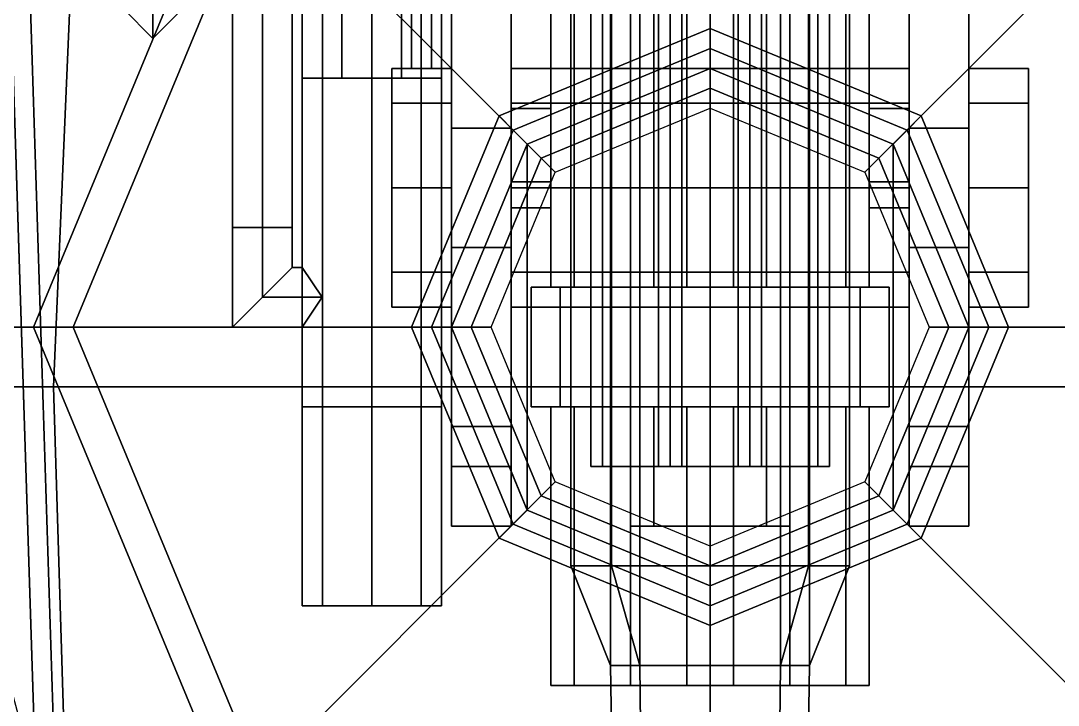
# Model space of a CAD drawing. Header units: millimetres. Extents: x -2.4 to 2.4, y -20 to 53.1.
# Drawn here: x -0.346 to 0.175, y -8.94 to -8.596 of the extents above; entities that cross this region are included whole.
import ezdxf

# ---------------------------------------------------------------- set-up
doc = ezdxf.new("R2010")
doc.units = ezdxf.units.MM
for name, color, linetype in [('gun', 1, 'Continuous'), ('sleeve', 5, 'Continuous'), ('superstructure', 3, 'Continuous'), ('turret', 2, 'Continuous')]:
    doc.layers.add(name, color=color, linetype=linetype)

msp = doc.modelspace()

# ---------------------------------------------------------------- linework, layer by layer
for points in [[(-1.04, -5.51, -0.9), (-0.19, -5.51, -0.99), (-0.33, -8.78, -0.99), (-0.77, -8.78, -0.9)], [(-0.19, -5.51, -0.99), (0, -5.51, -0.99), (0, -8.78, -0.99), (-0.33, -8.78, -0.99)], [(0.33, -8.78, -0.99), (0, -8.78, -0.99), (0, -5.51, -0.99), (0.19, -5.51, -0.99)], [(-0.77, -8.78, -0.9), (-0.33, -8.78, -0.99), (-0.23, -12.06, -0.99), (-0.57, -12.06, -0.9)], [(-0.33, -8.78, -0.99), (0, -8.78, -0.99), (0, -12.06, -0.99), (-0.23, -12.06, -0.99)], [(0.23, -12.06, -0.99), (0, -12.06, -0.99), (0, -8.78, -0.99), (0.33, -8.78, -0.99)]]:
    msp.add_3dface(points)
at = {"layer": 'gun'}
for points in [[(-0.06, -8.82, 4.29), (-0.05414, -8.82, 4.30414), (-0.05414, -8.28, 4.30414), (-0.06, -8.28, 4.29)], [(-0.05414, -8.82, 4.27586), (-0.06, -8.82, 4.29), (-0.06, -8.28, 4.29), (-0.05414, -8.28, 4.27586)], [(-0.05414, -8.82, 4.30414), (-0.04, -8.82, 4.31), (-0.04, -8.28, 4.31), (-0.05414, -8.28, 4.30414)], [(-0.04, -8.82, 4.27), (-0.05414, -8.82, 4.27586), (-0.05414, -8.28, 4.27586), (-0.04, -8.28, 4.27)], [(-0.05, -8.92, 4.39), (-0.03536, -8.92, 4.42536), (-0.03536, -8.28, 4.42536), (-0.05, -8.28, 4.39)], [(-0.03536, -8.92, 4.35464), (-0.05, -8.92, 4.39), (-0.05, -8.28, 4.39), (-0.03536, -8.28, 4.35464)], [(-0.04, -8.82, 4.31), (-0.02586, -8.82, 4.30414), (-0.02586, -8.28, 4.30414), (-0.04, -8.28, 4.31)], [(-0.02586, -8.82, 4.27586), (-0.04, -8.82, 4.27), (-0.04, -8.28, 4.27), (-0.02586, -8.28, 4.27586)], [(-0.03536, -8.92, 4.42536), (0, -8.92, 4.44), (0, -8.28, 4.44), (-0.03536, -8.28, 4.42536)], [(0, -8.92, 4.34), (-0.03536, -8.92, 4.35464), (-0.03536, -8.28, 4.35464), (0, -8.28, 4.34)], [(-0.02586, -8.82, 4.30414), (-0.02, -8.82, 4.29), (-0.02, -8.28, 4.29), (-0.02586, -8.28, 4.30414)], [(-0.02, -8.82, 4.29), (-0.02586, -8.82, 4.27586), (-0.02586, -8.28, 4.27586), (-0.02, -8.28, 4.29)], [(-0.02, -8.82, 4.5), (-0.01414, -8.82, 4.51414), (-0.01414, -8.28, 4.51414), (-0.02, -8.28, 4.5)], [(-0.01414, -8.82, 4.48586), (-0.02, -8.82, 4.5), (-0.02, -8.28, 4.5), (-0.01414, -8.28, 4.48586)], [(-0.01414, -8.82, 4.51414), (0, -8.82, 4.52), (0, -8.28, 4.52), (-0.01414, -8.28, 4.51414)], [(0, -8.82, 4.48), (-0.01414, -8.82, 4.48586), (-0.01414, -8.28, 4.48586), (0, -8.28, 4.48)], [(0, -8.82, 4.52), (0.01414, -8.82, 4.51414), (0.01414, -8.28, 4.51414), (0, -8.28, 4.52)], [(0.01414, -8.82, 4.48586), (0, -8.82, 4.48), (0, -8.28, 4.48), (0.01414, -8.28, 4.48586)], [(0, -8.92, 4.44), (0.03536, -8.92, 4.42536), (0.03536, -8.28, 4.42536), (0, -8.28, 4.44)], [(0.03536, -8.92, 4.35464), (0, -8.92, 4.34), (0, -8.28, 4.34), (0.03536, -8.28, 4.35464)], [(0.01414, -8.82, 4.51414), (0.02, -8.82, 4.5), (0.02, -8.28, 4.5), (0.01414, -8.28, 4.51414)], [(0.02, -8.82, 4.5), (0.01414, -8.82, 4.48586), (0.01414, -8.28, 4.48586), (0.02, -8.28, 4.5)], [(0.02, -8.82, 4.29), (0.02586, -8.82, 4.30414), (0.02586, -8.28, 4.30414), (0.02, -8.28, 4.29)], [(0.02586, -8.82, 4.27586), (0.02, -8.82, 4.29), (0.02, -8.28, 4.29), (0.02586, -8.28, 4.27586)], [(0.02586, -8.82, 4.30414), (0.04, -8.82, 4.31), (0.04, -8.28, 4.31), (0.02586, -8.28, 4.30414)], [(0.04, -8.82, 4.27), (0.02586, -8.82, 4.27586), (0.02586, -8.28, 4.27586), (0.04, -8.28, 4.27)], [(0.03536, -8.92, 4.42536), (0.05, -8.92, 4.39), (0.05, -8.28, 4.39), (0.03536, -8.28, 4.42536)], [(0.05, -8.92, 4.39), (0.03536, -8.92, 4.35464), (0.03536, -8.28, 4.35464), (0.05, -8.28, 4.39)], [(0.04, -8.82, 4.31), (0.05414, -8.82, 4.30414), (0.05414, -8.28, 4.30414), (0.04, -8.28, 4.31)], [(0.05414, -8.82, 4.27586), (0.04, -8.82, 4.27), (0.04, -8.28, 4.27), (0.05414, -8.28, 4.27586)], [(0.05414, -8.82, 4.30414), (0.06, -8.82, 4.29), (0.06, -8.28, 4.29), (0.05414, -8.28, 4.30414)], [(0.06, -8.82, 4.29), (0.05414, -8.82, 4.27586), (0.05414, -8.28, 4.27586), (0.06, -8.28, 4.29)], [(-0.05, -8.92, 4.39), (-0.03536, -8.92, 4.35464), (-0.02828, -9.54, 4.36172), (-0.04, -9.54, 4.39)], [(-0.03536, -8.92, 4.42536), (-0.05, -8.92, 4.39), (-0.04, -9.54, 4.39), (-0.02828, -9.54, 4.41828)], [(-0.03536, -8.92, 4.35464), (0, -8.92, 4.34), (0, -9.54, 4.35), (-0.02828, -9.54, 4.36172)], [(0, -8.92, 4.44), (-0.03536, -8.92, 4.42536), (-0.02828, -9.54, 4.41828), (0, -9.54, 4.43)], [(0, -8.92, 4.34), (0.03536, -8.92, 4.35464), (0.02828, -9.54, 4.36172), (0, -9.54, 4.35)], [(0.03536, -8.92, 4.42536), (0, -8.92, 4.44), (0, -9.54, 4.43), (0.02828, -9.54, 4.41828)], [(0.03536, -8.92, 4.35464), (0.05, -8.92, 4.39), (0.04, -9.54, 4.39), (0.02828, -9.54, 4.36172)], [(0.05, -8.92, 4.39), (0.03536, -8.92, 4.42536), (0.02828, -9.54, 4.41828), (0.04, -9.54, 4.39)]]:
    msp.add_3dface(points, dxfattribs=at)
at = {"layer": 'sleeve'}
for points in [[(-0.08, -8.73, 4.29), (-0.06828, -8.73, 4.31828), (-0.06828, -8.28, 4.31828), (-0.08, -8.28, 4.29)], [(-0.06828, -8.73, 4.26172), (-0.08, -8.73, 4.29), (-0.08, -8.28, 4.29), (-0.06828, -8.28, 4.26172)], [(-0.07, -8.87, 4.39), (-0.0495, -8.87, 4.4395), (-0.0495, -8.28, 4.4395), (-0.07, -8.28, 4.39)], [(-0.0495, -8.87, 4.3405), (-0.07, -8.87, 4.39), (-0.07, -8.28, 4.39), (-0.0495, -8.28, 4.3405)], [(-0.06828, -8.73, 4.31828), (-0.04, -8.73, 4.33), (-0.04, -8.28, 4.33), (-0.06828, -8.28, 4.31828)], [(-0.04, -8.73, 4.25), (-0.06828, -8.73, 4.26172), (-0.06828, -8.28, 4.26172), (-0.04, -8.28, 4.25)], [(-0.0495, -8.87, 4.4395), (0, -8.87, 4.46), (0, -8.28, 4.46), (-0.0495, -8.28, 4.4395)], [(0, -8.87, 4.32), (-0.0495, -8.87, 4.3405), (-0.0495, -8.28, 4.3405), (0, -8.28, 4.32)], [(-0.04, -8.73, 4.5), (-0.02828, -8.73, 4.52828), (-0.02828, -8.28, 4.52828), (-0.04, -8.28, 4.5)], [(-0.02828, -8.73, 4.47172), (-0.04, -8.73, 4.5), (-0.04, -8.28, 4.5), (-0.02828, -8.28, 4.47172)], [(-0.04, -8.73, 4.33), (-0.01172, -8.73, 4.31828), (-0.01172, -8.28, 4.31828), (-0.04, -8.28, 4.33)], [(-0.01172, -8.73, 4.26172), (-0.04, -8.73, 4.25), (-0.04, -8.28, 4.25), (-0.01172, -8.28, 4.26172)], [(-0.02828, -8.73, 4.52828), (0, -8.73, 4.54), (0, -8.28, 4.54), (-0.02828, -8.28, 4.52828)], [(0, -8.73, 4.46), (-0.02828, -8.73, 4.47172), (-0.02828, -8.28, 4.47172), (0, -8.28, 4.46)], [(-0.01172, -8.73, 4.31828), (0, -8.73, 4.29), (0, -8.28, 4.29), (-0.01172, -8.28, 4.31828)], [(0, -8.73, 4.29), (-0.01172, -8.73, 4.26172), (-0.01172, -8.28, 4.26172), (0, -8.28, 4.29)], [(0, -8.73, 4.54), (0.02828, -8.73, 4.52828), (0.02828, -8.28, 4.52828), (0, -8.28, 4.54)], [(0.02828, -8.73, 4.47172), (0, -8.73, 4.46), (0, -8.28, 4.46), (0.02828, -8.28, 4.47172)], [(0, -8.87, 4.46), (0.0495, -8.87, 4.4395), (0.0495, -8.28, 4.4395), (0, -8.28, 4.46)], [(0.0495, -8.87, 4.3405), (0, -8.87, 4.32), (0, -8.28, 4.32), (0.0495, -8.28, 4.3405)], [(0, -8.73, 4.29), (0.01172, -8.73, 4.31828), (0.01172, -8.28, 4.31828), (0, -8.28, 4.29)], [(0.01172, -8.73, 4.26172), (0, -8.73, 4.29), (0, -8.28, 4.29), (0.01172, -8.28, 4.26172)], [(0.01172, -8.73, 4.31828), (0.04, -8.73, 4.33), (0.04, -8.28, 4.33), (0.01172, -8.28, 4.31828)], [(0.04, -8.73, 4.25), (0.01172, -8.73, 4.26172), (0.01172, -8.28, 4.26172), (0.04, -8.28, 4.25)], [(0.02828, -8.73, 4.52828), (0.04, -8.73, 4.5), (0.04, -8.28, 4.5), (0.02828, -8.28, 4.52828)], [(0.04, -8.73, 4.5), (0.02828, -8.73, 4.47172), (0.02828, -8.28, 4.47172), (0.04, -8.28, 4.5)], [(0.04, -8.73, 4.33), (0.06828, -8.73, 4.31828), (0.06828, -8.28, 4.31828), (0.04, -8.28, 4.33)], [(0.06828, -8.73, 4.26172), (0.04, -8.73, 4.25), (0.04, -8.28, 4.25), (0.06828, -8.28, 4.26172)], [(0.0495, -8.87, 4.4395), (0.07, -8.87, 4.39), (0.07, -8.28, 4.39), (0.0495, -8.28, 4.4395)], [(0.07, -8.87, 4.39), (0.0495, -8.87, 4.3405), (0.0495, -8.28, 4.3405), (0.07, -8.28, 4.39)], [(0.06828, -8.73, 4.31828), (0.08, -8.73, 4.29), (0.08, -8.28, 4.29), (0.06828, -8.28, 4.31828)], [(0.08, -8.73, 4.29), (0.06828, -8.73, 4.26172), (0.06828, -8.28, 4.26172), (0.08, -8.28, 4.29)], [(-0.1, -8.36294, 4.28494), (-0.1, -8.64021, 4.22979), (-0.1, -8.67706, 4.28494), (-0.1, -8.52, 4.4)], [(-0.1, -8.39979, 4.22979), (-0.1, -8.58506, 4.19294), (-0.1, -8.64021, 4.22979), (-0.1, -8.36294, 4.28494)], [(-0.08, -8.67706, 4.28494), (-0.08, -8.39979, 4.22979), (-0.08, -8.36294, 4.28494), (-0.08, -8.69, 4.31)], [(-0.08, -8.69, 4.31), (-0.08, -8.36294, 4.28494), (-0.08, -8.52, 4.4)], [(0.08, -8.39979, 4.22979), (0.08, -8.58506, 4.19294), (0.08, -8.64021, 4.22979), (0.08, -8.36294, 4.28494)], [(0.08, -8.36294, 4.28494), (0.08, -8.64021, 4.22979), (0.08, -8.67706, 4.28494), (0.08, -8.52, 4.4)], [(0.1, -8.67706, 4.28494), (0.1, -8.39979, 4.22979), (0.1, -8.36294, 4.28494), (0.1, -8.69, 4.31)], [(0.1, -8.69, 4.31), (0.1, -8.36294, 4.28494), (0.1, -8.52, 4.4)], [(-0.08, -8.64021, 4.22979), (-0.08, -8.45494, 4.19294), (-0.08, -8.39979, 4.22979), (-0.08, -8.67706, 4.28494)], [(0.1, -8.64021, 4.22979), (0.1, -8.45494, 4.19294), (0.1, -8.39979, 4.22979), (0.1, -8.67706, 4.28494)], [(-0.15, -8.43, 4.4), (-0.15, -8.59218, 4.33282), (-0.15, -8.62, 4.4), (-0.15, -8.45782, 4.46718)], [(-0.14, -8.62, 4.4), (-0.14, -8.45782, 4.33282), (-0.14, -8.43, 4.4), (-0.14, -8.59218, 4.46718)], [(-0.08, -8.58506, 4.19294), (-0.08, -8.52, 4.18), (-0.08, -8.45494, 4.19294), (-0.08, -8.64021, 4.22979)], [(0.1, -8.58506, 4.19294), (0.1, -8.52, 4.18), (0.1, -8.45494, 4.19294), (0.1, -8.64021, 4.22979)], [(-0.15, -8.45782, 4.46718), (-0.15, -8.62, 4.4), (-0.15, -8.59218, 4.46718), (-0.15, -8.525, 4.495)], [(-0.14, -8.59218, 4.33282), (-0.14, -8.525, 4.305), (-0.14, -8.45782, 4.33282), (-0.14, -8.62, 4.4)], [(-0.1, -8.52, 4.4), (-0.1, -8.67706, 4.28494), (-0.1, -8.69, 4.31)], [(-0.1, -8.52, 4.4), (-0.1, -8.69, 4.31), (-0.08, -8.69, 4.31), (-0.08, -8.52, 4.4)], [(0.08, -8.52, 4.4), (0.08, -8.69, 4.31), (0.1, -8.69, 4.31), (0.1, -8.52, 4.4)], [(0.08, -8.52, 4.4), (0.08, -8.67706, 4.28494), (0.08, -8.69, 4.31)], [(-0.1, -8.64021, 4.22979), (-0.1, -8.58506, 4.19294), (-0.08, -8.58506, 4.19294), (-0.08, -8.64021, 4.22979)], [(0.08, -8.64021, 4.22979), (0.08, -8.58506, 4.19294), (0.1, -8.58506, 4.19294), (0.1, -8.64021, 4.22979)], [(-0.15, -8.59218, 4.46718), (-0.15, -8.62, 4.4), (-0.14, -8.62, 4.4), (-0.14, -8.59218, 4.46718)], [(-0.15, -8.62, 4.4), (-0.15, -8.59218, 4.33282), (-0.14, -8.59218, 4.33282), (-0.14, -8.62, 4.4)], [(-0.1, -8.67706, 4.28494), (-0.1, -8.64021, 4.22979), (-0.08, -8.64021, 4.22979), (-0.08, -8.67706, 4.28494)], [(0.08, -8.67706, 4.28494), (0.08, -8.64021, 4.22979), (0.1, -8.64021, 4.22979), (0.1, -8.67706, 4.28494)], [(-0.1, -8.69, 4.31), (-0.1, -8.67706, 4.28494), (-0.08, -8.67706, 4.28494), (-0.08, -8.69, 4.31)], [(0.08, -8.69, 4.31), (0.08, -8.67706, 4.28494), (0.1, -8.67706, 4.28494), (0.1, -8.69, 4.31)], [(-0.07536, -8.79, 4.25464), (-0.09, -8.79, 4.29), (-0.09, -8.73, 4.29), (-0.07536, -8.73, 4.25464)], [(-0.09, -8.79, 4.29), (-0.07, -8.79, 4.39), (-0.07, -8.73, 4.39), (-0.09, -8.73, 4.29)], [(-0.06828, -8.73, 4.31828), (-0.08, -8.73, 4.29), (-0.09, -8.73, 4.29), (-0.07, -8.73, 4.39)], [(-0.08, -8.73, 4.29), (-0.06828, -8.73, 4.26172), (-0.07536, -8.73, 4.25464), (-0.09, -8.73, 4.29)], [(-0.04, -8.79, 4.24), (-0.07536, -8.79, 4.25464), (-0.07536, -8.73, 4.25464), (-0.04, -8.73, 4.24)], [(-0.06828, -8.73, 4.26172), (-0.04, -8.73, 4.25), (-0.04, -8.73, 4.24), (-0.07536, -8.73, 4.25464)], [(-0.0495, -8.73, 4.3405), (-0.06828, -8.73, 4.31828), (-0.06828, -8.73, 4.31828), (-0.07, -8.73, 4.39)], [(-0.04, -8.73, 4.33), (-0.06828, -8.73, 4.31828), (-0.06828, -8.73, 4.31828), (-0.0495, -8.73, 4.3405)], [(-0.05, -8.79, 4.5), (-0.03536, -8.79, 4.53536), (-0.03536, -8.73, 4.53536), (-0.05, -8.73, 4.5)], [(-0.05, -8.79, 4.43828), (-0.05, -8.79, 4.5), (-0.05, -8.73, 4.5), (-0.05, -8.73, 4.43828)], [(-0.05, -8.73, 4.5), (-0.03536, -8.73, 4.53536), (-0.02828, -8.73, 4.52828), (-0.04, -8.73, 4.5)], [(-0.0495, -8.73, 4.4395), (-0.05, -8.73, 4.5), (-0.04, -8.73, 4.5), (-0.02828, -8.73, 4.47172)], [(-0.05, -8.73, 4.43828), (-0.05, -8.73, 4.5), (-0.05, -8.73, 4.5), (-0.0495, -8.73, 4.4395)], [(-0.0495, -8.73, 4.4395), (-0.02828, -8.73, 4.47172), (-0.02828, -8.73, 4.47172), (0, -8.73, 4.46)], [(0.04, -8.79, 4.24), (-0.04, -8.79, 4.24), (-0.04, -8.73, 4.24), (0.04, -8.73, 4.24)], [(-0.04, -8.73, 4.25), (-0.01172, -8.73, 4.26172), (-0.01172, -8.73, 4.26172), (-0.04, -8.73, 4.24)], [(-0.03536, -8.79, 4.53536), (0, -8.79, 4.55), (0, -8.73, 4.55), (-0.03536, -8.73, 4.53536)], [(-0.03536, -8.73, 4.53536), (0, -8.73, 4.55), (0, -8.73, 4.54), (-0.02828, -8.73, 4.52828)], [(0, -8.79, 4.55), (0.03536, -8.79, 4.53536), (0.03536, -8.73, 4.53536), (0, -8.73, 4.55)], [(0, -8.73, 4.55), (0.03536, -8.73, 4.53536), (0.02828, -8.73, 4.52828), (0, -8.73, 4.54)], [(0.02828, -8.73, 4.47172), (0.0495, -8.73, 4.4395), (0, -8.73, 4.46), (0.02828, -8.73, 4.47172)], [(0.04, -8.73, 4.24), (0.01172, -8.73, 4.26172), (0.01172, -8.73, 4.26172), (0.04, -8.73, 4.25)], [(0.03536, -8.73, 4.53536), (0.05, -8.73, 4.5), (0.04, -8.73, 4.5), (0.02828, -8.73, 4.52828)], [(0.05, -8.73, 4.5), (0.0495, -8.73, 4.4395), (0.02828, -8.73, 4.47172), (0.04, -8.73, 4.5)], [(0.03536, -8.79, 4.53536), (0.05, -8.79, 4.5), (0.05, -8.73, 4.5), (0.03536, -8.73, 4.53536)], [(0.07536, -8.79, 4.25464), (0.04, -8.79, 4.24), (0.04, -8.73, 4.24), (0.07536, -8.73, 4.25464)], [(0.07536, -8.73, 4.25464), (0.04, -8.73, 4.24), (0.04, -8.73, 4.25), (0.06828, -8.73, 4.26172)], [(0.0495, -8.73, 4.3405), (0.06828, -8.73, 4.31828), (0.04, -8.73, 4.33)], [(0.05, -8.73, 4.5), (0.05, -8.73, 4.43828), (0.0495, -8.73, 4.4395), (0.05, -8.73, 4.5)], [(0.05, -8.79, 4.5), (0.05, -8.79, 4.43828), (0.05, -8.73, 4.43828), (0.05, -8.73, 4.5)], [(0.09, -8.73, 4.29), (0.07536, -8.73, 4.25464), (0.06828, -8.73, 4.26172), (0.08, -8.73, 4.29)], [(0.07, -8.73, 4.39), (0.09, -8.73, 4.29), (0.08, -8.73, 4.29), (0.06828, -8.73, 4.31828)], [(0.07, -8.79, 4.39), (0.09, -8.79, 4.29), (0.09, -8.73, 4.29), (0.07, -8.73, 4.39)], [(0.09, -8.79, 4.29), (0.07536, -8.79, 4.25464), (0.07536, -8.73, 4.25464), (0.09, -8.73, 4.29)], [(-0.07, -8.79, 4.39), (-0.09, -8.79, 4.29), (-0.08, -8.79, 4.29), (-0.06828, -8.79, 4.31828)], [(-0.09, -8.79, 4.29), (-0.07536, -8.79, 4.25464), (-0.06828, -8.79, 4.26172), (-0.08, -8.79, 4.29)], [(-0.06828, -8.93, 4.26172), (-0.08, -8.93, 4.29), (-0.08, -8.79, 4.29), (-0.06828, -8.79, 4.26172)], [(-0.08, -8.93, 4.29), (-0.06828, -8.93, 4.31828), (-0.06828, -8.79, 4.31828), (-0.08, -8.79, 4.29)], [(-0.07536, -8.79, 4.25464), (-0.04, -8.79, 4.24), (-0.04, -8.79, 4.25), (-0.06828, -8.79, 4.26172)], [(-0.0495, -8.79, 4.3405), (-0.06828, -8.79, 4.31828), (-0.04, -8.79, 4.33)], [(-0.04, -8.93, 4.25), (-0.06828, -8.93, 4.26172), (-0.06828, -8.79, 4.26172), (-0.04, -8.79, 4.25)], [(-0.06828, -8.93, 4.31828), (-0.04, -8.93, 4.33), (-0.04, -8.79, 4.33), (-0.06828, -8.79, 4.31828)], [(-0.05, -8.79, 4.5), (-0.05, -8.79, 4.43828), (-0.0495, -8.79, 4.4395), (-0.05, -8.79, 4.5)], [(-0.05, -8.79, 4.5), (-0.0495, -8.79, 4.4395), (-0.02828, -8.79, 4.47172), (-0.04, -8.79, 4.5)], [(-0.03536, -8.79, 4.53536), (-0.05, -8.79, 4.5), (-0.04, -8.79, 4.5), (-0.02828, -8.79, 4.52828)], [(-0.02828, -8.79, 4.47172), (-0.0495, -8.79, 4.4395), (0, -8.79, 4.46), (-0.02828, -8.79, 4.47172)], [(-0.04, -8.79, 4.24), (-0.01172, -8.79, 4.26172), (-0.01172, -8.79, 4.26172), (-0.04, -8.79, 4.25)], [(-0.02828, -8.85, 4.47172), (-0.04, -8.85, 4.5), (-0.04, -8.79, 4.5), (-0.02828, -8.79, 4.47172)], [(-0.04, -8.85, 4.5), (-0.02828, -8.85, 4.52828), (-0.02828, -8.79, 4.52828), (-0.04, -8.79, 4.5)], [(-0.01172, -8.93, 4.26172), (-0.04, -8.93, 4.25), (-0.04, -8.79, 4.25), (-0.01172, -8.79, 4.26172)], [(-0.04, -8.93, 4.33), (-0.01172, -8.93, 4.31828), (-0.01172, -8.79, 4.31828), (-0.04, -8.79, 4.33)], [(0, -8.79, 4.55), (-0.03536, -8.79, 4.53536), (-0.02828, -8.79, 4.52828), (0, -8.79, 4.54)], [(0, -8.85, 4.46), (-0.02828, -8.85, 4.47172), (-0.02828, -8.79, 4.47172), (0, -8.79, 4.46)], [(-0.02828, -8.85, 4.52828), (0, -8.85, 4.54), (0, -8.79, 4.54), (-0.02828, -8.79, 4.52828)], [(0, -8.93, 4.29), (-0.01172, -8.93, 4.26172), (-0.01172, -8.79, 4.26172), (0, -8.79, 4.29)], [(-0.01172, -8.93, 4.31828), (0, -8.93, 4.29), (0, -8.79, 4.29), (-0.01172, -8.79, 4.31828)], [(0.0495, -8.79, 4.4395), (0.02828, -8.79, 4.47172), (0.02828, -8.79, 4.47172), (0, -8.79, 4.46)], [(0.03536, -8.79, 4.53536), (0, -8.79, 4.55), (0, -8.79, 4.54), (0.02828, -8.79, 4.52828)], [(0.02828, -8.85, 4.47172), (0, -8.85, 4.46), (0, -8.79, 4.46), (0.02828, -8.79, 4.47172)], [(0, -8.85, 4.54), (0.02828, -8.85, 4.52828), (0.02828, -8.79, 4.52828), (0, -8.79, 4.54)], [(0.01172, -8.93, 4.26172), (0, -8.93, 4.29), (0, -8.79, 4.29), (0.01172, -8.79, 4.26172)], [(0, -8.93, 4.29), (0.01172, -8.93, 4.31828), (0.01172, -8.79, 4.31828), (0, -8.79, 4.29)], [(0.04, -8.79, 4.25), (0.01172, -8.79, 4.26172), (0.01172, -8.79, 4.26172), (0.04, -8.79, 4.24)], [(0.04, -8.93, 4.25), (0.01172, -8.93, 4.26172), (0.01172, -8.79, 4.26172), (0.04, -8.79, 4.25)], [(0.01172, -8.93, 4.31828), (0.04, -8.93, 4.33), (0.04, -8.79, 4.33), (0.01172, -8.79, 4.31828)], [(0.0495, -8.79, 4.4395), (0.05, -8.79, 4.5), (0.04, -8.79, 4.5), (0.02828, -8.79, 4.47172)], [(0.05, -8.79, 4.5), (0.03536, -8.79, 4.53536), (0.02828, -8.79, 4.52828), (0.04, -8.79, 4.5)], [(0.04, -8.85, 4.5), (0.02828, -8.85, 4.47172), (0.02828, -8.79, 4.47172), (0.04, -8.79, 4.5)], [(0.02828, -8.85, 4.52828), (0.04, -8.85, 4.5), (0.04, -8.79, 4.5), (0.02828, -8.79, 4.52828)], [(0.06828, -8.79, 4.26172), (0.04, -8.79, 4.25), (0.04, -8.79, 4.24), (0.07536, -8.79, 4.25464)], [(0.04, -8.79, 4.33), (0.06828, -8.79, 4.31828), (0.06828, -8.79, 4.31828), (0.0495, -8.79, 4.3405)], [(0.06828, -8.93, 4.26172), (0.04, -8.93, 4.25), (0.04, -8.79, 4.25), (0.06828, -8.79, 4.26172)], [(0.04, -8.93, 4.33), (0.06828, -8.93, 4.31828), (0.06828, -8.79, 4.31828), (0.04, -8.79, 4.33)], [(0.05, -8.79, 4.43828), (0.05, -8.79, 4.5), (0.05, -8.79, 4.5), (0.0495, -8.79, 4.4395)], [(0.0495, -8.79, 4.3405), (0.06828, -8.79, 4.31828), (0.06828, -8.79, 4.31828), (0.07, -8.79, 4.39)], [(0.08, -8.79, 4.29), (0.06828, -8.79, 4.26172), (0.07536, -8.79, 4.25464), (0.09, -8.79, 4.29)], [(0.06828, -8.79, 4.31828), (0.08, -8.79, 4.29), (0.09, -8.79, 4.29), (0.07, -8.79, 4.39)], [(0.08, -8.93, 4.29), (0.06828, -8.93, 4.26172), (0.06828, -8.79, 4.26172), (0.08, -8.79, 4.29)], [(0.06828, -8.93, 4.31828), (0.08, -8.93, 4.29), (0.08, -8.79, 4.29), (0.06828, -8.79, 4.31828)], [(-0.04, -8.85, 4.5), (-0.02828, -8.85, 4.47172), (0, -8.85, 4.46), (-0.02828, -8.85, 4.52828)], [(-0.02828, -8.85, 4.52828), (0, -8.85, 4.46), (0.02828, -8.85, 4.47172), (0, -8.85, 4.54)], [(0, -8.85, 4.54), (0.02828, -8.85, 4.47172), (0.04, -8.85, 4.5), (0.02828, -8.85, 4.52828)], [(-0.07, -8.87, 4.39), (-0.0495, -8.87, 4.3405), (-0.03536, -8.92, 4.35464), (-0.05, -8.92, 4.39)], [(-0.0495, -8.87, 4.4395), (-0.07, -8.87, 4.39), (-0.05, -8.92, 4.39), (-0.03536, -8.92, 4.42536)], [(-0.0495, -8.87, 4.3405), (0, -8.87, 4.32), (0, -8.92, 4.34), (-0.03536, -8.92, 4.35464)], [(0, -8.87, 4.46), (-0.0495, -8.87, 4.4395), (-0.03536, -8.92, 4.42536), (0, -8.92, 4.44)], [(0, -8.87, 4.32), (0.0495, -8.87, 4.3405), (0.03536, -8.92, 4.35464), (0, -8.92, 4.34)], [(0.0495, -8.87, 4.4395), (0, -8.87, 4.46), (0, -8.92, 4.44), (0.03536, -8.92, 4.42536)], [(0.0495, -8.87, 4.3405), (0.07, -8.87, 4.39), (0.05, -8.92, 4.39), (0.03536, -8.92, 4.35464)], [(0.07, -8.87, 4.39), (0.0495, -8.87, 4.4395), (0.03536, -8.92, 4.42536), (0.05, -8.92, 4.39)], [(-0.08, -8.93, 4.29), (-0.06828, -8.93, 4.26172), (-0.04, -8.93, 4.25), (-0.06828, -8.93, 4.31828)], [(-0.06828, -8.93, 4.31828), (-0.04, -8.93, 4.25), (-0.01172, -8.93, 4.26172), (-0.04, -8.93, 4.33)], [(-0.04, -8.93, 4.33), (-0.01172, -8.93, 4.26172), (0, -8.93, 4.29), (-0.01172, -8.93, 4.31828)], [(0, -8.93, 4.29), (0.01172, -8.93, 4.26172), (0.04, -8.93, 4.25), (0.01172, -8.93, 4.31828)], [(0.01172, -8.93, 4.31828), (0.04, -8.93, 4.25), (0.06828, -8.93, 4.26172), (0.04, -8.93, 4.33)], [(0.04, -8.93, 4.33), (0.06828, -8.93, 4.26172), (0.08, -8.93, 4.29), (0.06828, -8.93, 4.31828)]]:
    msp.add_3dface(points, dxfattribs=at)
at = {"layer": 'superstructure'}
for points in [[(-0.59, -1.14, 7.41), (-0.6, -1.15, 7.4), (-0.01, -19.56, 4.4), (0, -19.55, 4.41163)], [(-0.6, -1.15, 7.4), (-0.59, -1.14, 7.39), (0, -19.55, 4.39163), (-0.01, -19.56, 4.4)], [(-0.58, -1.15, 7.4), (-0.59, -1.14, 7.41), (0, -19.55, 4.41163), (0.01, -19.56, 4.4)], [(-0.59, -1.14, 7.39), (-0.58, -1.15, 7.4), (0.01, -19.56, 4.4), (0, -19.55, 4.39163)], [(0.59, -1.14, 7.41), (0.58, -1.15, 7.4), (-0.01, -19.56, 4.4), (0, -19.55, 4.41163)], [(0.58, -1.15, 7.4), (0.59, -1.14, 7.39), (0, -19.55, 4.39163), (-0.01, -19.56, 4.4)], [(0.6, -1.15, 7.4), (0.59, -1.14, 7.41), (0, -19.55, 4.41163), (0.01, -19.56, 4.4)], [(0.59, -1.14, 7.39), (0.6, -1.15, 7.4), (0.01, -19.56, 4.4), (0, -19.55, 4.39163)], [(0, -8.43, 3.43), (-0.22627, -8.52373, 3.43), (-0.08485, -8.66515, 3.95), (0, -8.63, 3.95)], [(0.22627, -8.52373, 3.43), (0, -8.43, 3.43), (0, -8.63, 3.95), (0.08485, -8.66515, 3.95)], [(-0.34641, -8.55, 3.4), (-0.4, -8.75, 3.4), (-0.34, -8.75, 3.4), (-0.24042, -8.50958, 3.4)], [(-0.24042, -8.50958, 3.4), (-0.34, -8.75, 3.4), (-0.32, -8.75, 3.43), (-0.22627, -8.52373, 3.43)], [(-0.22627, -8.52373, 3.43), (-0.32, -8.75, 3.43), (-0.12, -8.75, 3.95), (-0.08485, -8.66515, 3.95)], [(0.32, -8.75, 3.43), (0.22627, -8.52373, 3.43), (0.08485, -8.66515, 3.95), (0.12, -8.75, 3.95)], [(0, -8.63, 3.95), (-0.08485, -8.66515, 3.95), (-0.07778, -8.67222, 4.06), (0, -8.64, 4.06)], [(0.08485, -8.66515, 3.95), (0, -8.63, 3.95), (0, -8.64, 4.06), (0.07778, -8.67222, 4.06)], [(-0.08485, -8.66515, 3.95), (-0.12, -8.75, 3.95), (-0.11, -8.75, 4.06), (-0.07778, -8.67222, 4.06)], [(0.12, -8.75, 3.95), (0.08485, -8.66515, 3.95), (0.07778, -8.67222, 4.06), (0.11, -8.75, 4.06)], [(-0.4, -8.75, 3.4), (-0.34641, -8.95, 3.4), (-0.24042, -8.99042, 3.4), (-0.34, -8.75, 3.4)], [(-0.34, -8.75, 3.4), (-0.24042, -8.99042, 3.4), (-0.22627, -8.97627, 3.43), (-0.32, -8.75, 3.43)], [(-0.32, -8.75, 3.43), (-0.22627, -8.97627, 3.43), (-0.08485, -8.83485, 3.95), (-0.12, -8.75, 3.95)], [(-0.12, -8.75, 3.95), (-0.08485, -8.83485, 3.95), (-0.07778, -8.82778, 4.06), (-0.11, -8.75, 4.06)], [(0.08485, -8.83485, 3.95), (0.12, -8.75, 3.95), (0.11, -8.75, 4.06), (0.07778, -8.82778, 4.06)], [(0.22627, -8.97627, 3.43), (0.32, -8.75, 3.43), (0.12, -8.75, 3.95), (0.08485, -8.83485, 3.95)], [(-0.08485, -8.83485, 3.95), (0, -8.87, 3.95), (0, -8.86, 4.06), (-0.07778, -8.82778, 4.06)], [(0, -8.87, 3.95), (0.08485, -8.83485, 3.95), (0.07778, -8.82778, 4.06), (0, -8.86, 4.06)], [(-0.22627, -8.97627, 3.43), (0, -9.07, 3.43), (0, -8.87, 3.95), (-0.08485, -8.83485, 3.95)], [(0, -9.07, 3.43), (0.22627, -8.97627, 3.43), (0.08485, -8.83485, 3.95), (0, -8.87, 3.95)]]:
    msp.add_3dface(points, dxfattribs=at)
at = {"layer": 'turret'}
for points in [[(-0.185, -8.32, 4.095), (-0.17, -8.32, 4.08), (-0.17, -8.625, 4.08), (-0.185, -8.625, 4.095)], [(-0.17, -8.32, 4.11), (-0.185, -8.32, 4.095), (-0.185, -8.625, 4.095), (-0.17, -8.625, 4.11)], [(-0.17, -8.32, 4.08), (-0.155, -8.32, 4.095), (-0.155, -8.625, 4.095), (-0.17, -8.625, 4.08)], [(-0.155, -8.32, 4.095), (-0.17, -8.32, 4.11), (-0.17, -8.625, 4.11), (-0.155, -8.625, 4.095)], [(-0.205, -8.79, 4.195), (-0.19475, -8.79, 4.21975), (-0.19475, -8.47, 4.21975), (-0.205, -8.47, 4.195)], [(-0.19475, -8.79, 4.17025), (-0.205, -8.79, 4.195), (-0.205, -8.47, 4.195), (-0.19475, -8.47, 4.17025)], [(-0.19475, -8.79, 4.21975), (-0.17, -8.79, 4.23), (-0.17, -8.47, 4.23), (-0.19475, -8.47, 4.21975)], [(-0.17, -8.79, 4.16), (-0.19475, -8.79, 4.17025), (-0.19475, -8.47, 4.17025), (-0.17, -8.47, 4.16)], [(-0.17, -8.79, 4.23), (-0.14525, -8.79, 4.21975), (-0.14525, -8.47, 4.21975), (-0.17, -8.47, 4.23)], [(-0.14525, -8.79, 4.17025), (-0.17, -8.79, 4.16), (-0.17, -8.47, 4.16), (-0.14525, -8.47, 4.17025)], [(-0.14525, -8.79, 4.21975), (-0.135, -8.79, 4.195), (-0.135, -8.47, 4.195), (-0.14525, -8.47, 4.21975)], [(-0.135, -8.79, 4.195), (-0.14525, -8.79, 4.17025), (-0.14525, -8.47, 4.17025), (-0.135, -8.47, 4.195)], [(-0.13, -8.47, 4.38), (-0.13, -8.5, 4.33), (-0.13, -8.71, 4.33), (-0.13, -8.58, 4.38)], [(-0.1, -8.71, 4.33), (-0.1, -8.5, 4.33), (-0.1, -8.47, 4.38), (-0.1, -8.58, 4.38)], [(0.1, -8.47, 4.38), (0.1, -8.5, 4.33), (0.1, -8.71, 4.33), (0.1, -8.58, 4.38)], [(0.13, -8.71, 4.33), (0.13, -8.5, 4.33), (0.13, -8.47, 4.38), (0.13, -8.58, 4.38)], [(-0.13, -8.5, 4.33), (-0.13, -8.59, 4.26), (-0.13, -8.82, 4.26), (-0.13, -8.8, 4.28)], [(-0.13, -8.5, 4.33), (-0.13, -8.5, 4.33), (-0.13, -8.8, 4.28), (-0.13, -8.71, 4.33)], [(-0.1, -8.82, 4.26), (-0.1, -8.59, 4.26), (-0.1, -8.5, 4.33), (-0.1, -8.8, 4.28)], [(-0.1, -8.8, 4.28), (-0.1, -8.5, 4.33), (-0.1, -8.5, 4.33), (-0.1, -8.71, 4.33)], [(0.1, -8.5, 4.33), (0.1, -8.59, 4.26), (0.1, -8.82, 4.26), (0.1, -8.8, 4.28)], [(0.1, -8.5, 4.33), (0.1, -8.5, 4.33), (0.1, -8.8, 4.28), (0.1, -8.71, 4.33)], [(0.13, -8.82, 4.26), (0.13, -8.59, 4.26), (0.13, -8.5, 4.33), (0.13, -8.8, 4.28)], [(0.13, -8.8, 4.28), (0.13, -8.5, 4.33), (0.13, -8.5, 4.33), (0.13, -8.71, 4.33)], [(-0.24, -8.7, 4.095), (-0.225, -8.7, 4.11), (-0.225, -8.555, 4.075), (-0.24, -8.555, 4.06)], [(-0.225, -8.7, 4.08), (-0.24, -8.7, 4.095), (-0.24, -8.555, 4.06), (-0.225, -8.555, 4.045)], [(-0.225, -8.7, 4.11), (-0.21, -8.7, 4.095), (-0.21, -8.555, 4.06), (-0.225, -8.555, 4.075)], [(-0.21, -8.7, 4.095), (-0.225, -8.7, 4.08), (-0.225, -8.555, 4.045), (-0.21, -8.555, 4.06)], [(-0.295, -8.57281, 4.1421), (-0.28, -8.58495, 4.13328), (-0.28, -8.605, 4.195), (-0.295, -8.59, 4.195)], [(-0.295, -8.59, 4.195), (-0.28, -8.605, 4.195), (-0.28, -8.58495, 4.25672), (-0.295, -8.57281, 4.2479)], [(-0.28, -8.58495, 4.13328), (-0.265, -8.57281, 4.1421), (-0.265, -8.59, 4.195), (-0.28, -8.605, 4.195)], [(-0.28, -8.605, 4.195), (-0.265, -8.59, 4.195), (-0.265, -8.57281, 4.2479), (-0.28, -8.58495, 4.25672)], [(-0.13, -8.58, 4.38), (-0.13, -8.71, 4.33), (-0.1, -8.71, 4.33), (-0.1, -8.58, 4.38)], [(0.1, -8.58, 4.38), (0.1, -8.71, 4.33), (0.13, -8.71, 4.33), (0.13, -8.58, 4.38)], [(-0.13, -8.59, 4.26), (-0.13, -8.65, 4.21), (-0.13, -8.85, 4.21), (-0.13, -8.82, 4.26)], [(-0.1, -8.59, 4.26), (-0.1, -8.65, 4.21), (-0.13, -8.65, 4.21), (-0.13, -8.59, 4.26)], [(-0.1, -8.85, 4.21), (-0.1, -8.65, 4.21), (-0.1, -8.59, 4.26), (-0.1, -8.82, 4.26)], [(0.13, -8.59, 4.26), (0.13, -8.65, 4.21), (0.1, -8.65, 4.21), (0.1, -8.59, 4.26)], [(0.1, -8.59, 4.26), (0.1, -8.65, 4.21), (0.1, -8.85, 4.21), (0.1, -8.82, 4.26)], [(0.13, -8.85, 4.21), (0.13, -8.65, 4.21), (0.13, -8.59, 4.26), (0.13, -8.82, 4.26)], [(-0.09899, -8.65101, 4.13), (0, -8.61, 4.13), (0, -8.6, 4.11), (-0.10607, -8.64393, 4.11)], [(0, -8.6, 4.08), (-0.10607, -8.64393, 4.08), (-0.10607, -8.64393, 4.11), (0, -8.6, 4.11)], [(0, -8.61, 4.06), (-0.09899, -8.65101, 4.06), (-0.10607, -8.64393, 4.08), (0, -8.6, 4.08)], [(0, -8.61, 4.13), (0.09899, -8.65101, 4.13), (0.10607, -8.64393, 4.11), (0, -8.6, 4.11)], [(0.10607, -8.64393, 4.08), (0, -8.6, 4.08), (0, -8.6, 4.11), (0.10607, -8.64393, 4.11)], [(0.09899, -8.65101, 4.06), (0, -8.61, 4.06), (0, -8.6, 4.08), (0.10607, -8.64393, 4.08)], [(-0.09192, -8.65808, 4.13), (0, -8.62, 4.13), (0, -8.61, 4.13), (-0.09899, -8.65101, 4.13)], [(0, -8.62, 4.13), (0.09192, -8.65808, 4.13), (0.09899, -8.65101, 4.13), (0, -8.61, 4.13)], [(-0.16, -8.62, 4.26), (-0.16, -8.63757, 4.30243), (-0.13, -8.63757, 4.30243), (-0.13, -8.62, 4.26)], [(-0.16, -8.63757, 4.21757), (-0.16, -8.62, 4.26), (-0.13, -8.62, 4.26), (-0.13, -8.63757, 4.21757)], [(-0.16, -8.62, 4.26), (-0.16, -8.72243, 4.21757), (-0.16, -8.74, 4.26), (-0.16, -8.63757, 4.30243)], [(-0.16, -8.63757, 4.21757), (-0.16, -8.68, 4.2), (-0.16, -8.72243, 4.21757), (-0.16, -8.62, 4.26)], [(-0.1, -8.62, 4.26), (-0.1, -8.63757, 4.30243), (0.1, -8.63757, 4.30243), (0.1, -8.62, 4.26)], [(-0.1, -8.63757, 4.21757), (-0.1, -8.62, 4.26), (0.1, -8.62, 4.26), (0.1, -8.63757, 4.21757)], [(0, -8.62, 4.13), (-0.09192, -8.65808, 4.13), (-0.09192, -8.65808, 4.16), (0, -8.62, 4.16)], [(-0.09192, -8.84192, 4.16), (0, -8.88, 4.16), (0, -8.62, 4.16), (-0.09192, -8.65808, 4.16)], [(0.09192, -8.65808, 4.13), (0, -8.62, 4.13), (0, -8.62, 4.16), (0.09192, -8.65808, 4.16)], [(0, -8.88, 4.16), (0.09192, -8.84192, 4.16), (0.09192, -8.65808, 4.16), (0, -8.62, 4.16)], [(0.16, -8.63757, 4.30243), (0.16, -8.62, 4.26), (0.13, -8.62, 4.26), (0.13, -8.63757, 4.30243)], [(0.16, -8.62, 4.26), (0.16, -8.63757, 4.21757), (0.13, -8.63757, 4.21757), (0.13, -8.62, 4.26)], [(0.16, -8.74, 4.26), (0.16, -8.63757, 4.21757), (0.16, -8.62, 4.26), (0.16, -8.72243, 4.30243)], [(0.16, -8.72243, 4.30243), (0.16, -8.62, 4.26), (0.16, -8.63757, 4.30243), (0.16, -8.68, 4.32)], [(-0.205, -8.625, 4.095), (-0.19475, -8.625, 4.11975), (-0.17, -8.625, 4.13), (-0.19475, -8.625, 4.07025)], [(-0.19475, -8.89, 4.07025), (-0.205, -8.89, 4.095), (-0.205, -8.625, 4.095), (-0.19475, -8.625, 4.07025)], [(-0.205, -8.89, 4.095), (-0.19475, -8.89, 4.11975), (-0.19475, -8.625, 4.11975), (-0.205, -8.625, 4.095)], [(-0.19475, -8.625, 4.07025), (-0.17, -8.625, 4.13), (-0.14525, -8.625, 4.11975), (-0.17, -8.625, 4.06)], [(-0.17, -8.89, 4.06), (-0.19475, -8.89, 4.07025), (-0.19475, -8.625, 4.07025), (-0.17, -8.625, 4.06)], [(-0.19475, -8.89, 4.11975), (-0.17, -8.89, 4.13), (-0.17, -8.625, 4.13), (-0.19475, -8.625, 4.11975)], [(-0.17, -8.625, 4.06), (-0.14525, -8.625, 4.11975), (-0.135, -8.625, 4.095), (-0.14525, -8.625, 4.07025)], [(-0.14525, -8.89, 4.07025), (-0.17, -8.89, 4.06), (-0.17, -8.625, 4.06), (-0.14525, -8.625, 4.07025)], [(-0.17, -8.89, 4.13), (-0.14525, -8.89, 4.11975), (-0.14525, -8.625, 4.11975), (-0.17, -8.625, 4.13)], [(-0.135, -8.89, 4.095), (-0.14525, -8.89, 4.07025), (-0.14525, -8.625, 4.07025), (-0.135, -8.625, 4.095)], [(-0.14525, -8.89, 4.11975), (-0.135, -8.89, 4.095), (-0.135, -8.625, 4.095), (-0.14525, -8.625, 4.11975)], [(-0.16, -8.63757, 4.30243), (-0.16, -8.68, 4.32), (-0.13, -8.68, 4.32), (-0.13, -8.63757, 4.30243)], [(-0.16, -8.68, 4.2), (-0.16, -8.63757, 4.21757), (-0.13, -8.63757, 4.21757), (-0.13, -8.68, 4.2)], [(-0.16, -8.63757, 4.30243), (-0.16, -8.74, 4.26), (-0.16, -8.72243, 4.30243), (-0.16, -8.68, 4.32)], [(-0.1, -8.63757, 4.30243), (-0.1, -8.68, 4.32), (0.1, -8.68, 4.32), (0.1, -8.63757, 4.30243)], [(-0.1, -8.68, 4.2), (-0.1, -8.63757, 4.21757), (0.1, -8.63757, 4.21757), (0.1, -8.68, 4.2)], [(0.16, -8.68, 4.32), (0.16, -8.63757, 4.30243), (0.13, -8.63757, 4.30243), (0.13, -8.68, 4.32)], [(0.16, -8.63757, 4.21757), (0.16, -8.68, 4.2), (0.13, -8.68, 4.2), (0.13, -8.63757, 4.21757)], [(0.16, -8.72243, 4.21757), (0.16, -8.68, 4.2), (0.16, -8.63757, 4.21757), (0.16, -8.74, 4.26)], [(-0.14, -8.75, 4.13), (-0.09899, -8.65101, 4.13), (-0.10607, -8.64393, 4.11), (-0.15, -8.75, 4.11)], [(-0.10607, -8.64393, 4.08), (-0.15, -8.75, 4.08), (-0.15, -8.75, 4.11), (-0.10607, -8.64393, 4.11)], [(-0.09899, -8.65101, 4.06), (-0.14, -8.75, 4.06), (-0.15, -8.75, 4.08), (-0.10607, -8.64393, 4.08)], [(0.09899, -8.65101, 4.13), (0.14, -8.75, 4.13), (0.15, -8.75, 4.11), (0.10607, -8.64393, 4.11)], [(0.14, -8.75, 4.06), (0.09899, -8.65101, 4.06), (0.10607, -8.64393, 4.08), (0.15, -8.75, 4.08)], [(0.15, -8.75, 4.08), (0.10607, -8.64393, 4.08), (0.10607, -8.64393, 4.11), (0.15, -8.75, 4.11)], [(-0.13, -8.75, 4.13), (-0.09192, -8.65808, 4.13), (-0.09899, -8.65101, 4.13), (-0.14, -8.75, 4.13)], [(-0.13, -8.65, 4.21), (-0.13, -8.65, 4.16), (-0.13, -8.85, 4.16), (-0.13, -8.85, 4.21)], [(-0.1, -8.65, 4.21), (-0.1, -8.65, 4.16), (-0.13, -8.65, 4.16), (-0.13, -8.65, 4.21)], [(-0.1, -8.85, 4.16), (-0.1, -8.65, 4.16), (-0.1, -8.65, 4.21), (-0.1, -8.85, 4.21)], [(0.09192, -8.65808, 4.13), (0.13, -8.75, 4.13), (0.14, -8.75, 4.13), (0.09899, -8.65101, 4.13)], [(0.1, -8.65, 4.21), (0.1, -8.65, 4.16), (0.1, -8.85, 4.16), (0.1, -8.85, 4.21)], [(0.13, -8.65, 4.21), (0.13, -8.65, 4.16), (0.1, -8.65, 4.16), (0.1, -8.65, 4.21)], [(0.13, -8.85, 4.16), (0.13, -8.65, 4.16), (0.13, -8.65, 4.21), (0.13, -8.85, 4.21)], [(-0.09192, -8.65808, 4.13), (-0.13, -8.75, 4.13), (-0.13, -8.75, 4.16), (-0.09192, -8.65808, 4.16)], [(-0.1, -8.82243, 4.16), (-0.09192, -8.84192, 4.16), (-0.09192, -8.65808, 4.16), (-0.1, -8.67757, 4.16)], [(0.13, -8.75, 4.13), (0.09192, -8.65808, 4.13), (0.09192, -8.65808, 4.16), (0.13, -8.75, 4.16)], [(0.09192, -8.84192, 4.16), (0.1, -8.82243, 4.16), (0.1, -8.67757, 4.16), (0.09192, -8.65808, 4.16)], [(-0.16, -8.68, 4.32), (-0.16, -8.72243, 4.30243), (-0.13, -8.72243, 4.30243), (-0.13, -8.68, 4.32)], [(-0.16, -8.72243, 4.21757), (-0.16, -8.68, 4.2), (-0.13, -8.68, 4.2), (-0.13, -8.72243, 4.21757)], [(-0.1, -8.68, 4.32), (-0.1, -8.72243, 4.30243), (0.1, -8.72243, 4.30243), (0.1, -8.68, 4.32)], [(-0.1, -8.72243, 4.21757), (-0.1, -8.68, 4.2), (0.1, -8.68, 4.2), (0.1, -8.72243, 4.21757)], [(0.16, -8.72243, 4.30243), (0.16, -8.68, 4.32), (0.13, -8.68, 4.32), (0.13, -8.72243, 4.30243)], [(0.16, -8.68, 4.2), (0.16, -8.72243, 4.21757), (0.13, -8.72243, 4.21757), (0.13, -8.68, 4.2)], [(-0.24, -8.75, 4.095), (-0.225, -8.735, 4.11), (-0.225, -8.7, 4.11), (-0.24, -8.7, 4.095)], [(-0.225, -8.735, 4.08), (-0.24, -8.75, 4.095), (-0.24, -8.7, 4.095), (-0.225, -8.7, 4.08)], [(-0.225, -8.735, 4.11), (-0.21, -8.72, 4.095), (-0.21, -8.7, 4.095), (-0.225, -8.7, 4.11)], [(-0.21, -8.72, 4.095), (-0.225, -8.735, 4.08), (-0.225, -8.7, 4.08), (-0.21, -8.7, 4.095)], [(-0.13, -8.71, 4.33), (-0.13, -8.8, 4.28), (-0.1, -8.8, 4.28), (-0.1, -8.71, 4.33)], [(0.1, -8.71, 4.33), (0.1, -8.8, 4.28), (0.13, -8.8, 4.28), (0.13, -8.71, 4.33)], [(-0.21, -8.72, 4.095), (-0.225, -8.735, 4.11), (-0.195, -8.735, 4.11), (-0.205, -8.72, 4.095)], [(-0.225, -8.735, 4.08), (-0.21, -8.72, 4.095), (-0.205, -8.72, 4.095), (-0.195, -8.735, 4.08)], [(-0.16, -8.72243, 4.30243), (-0.16, -8.74, 4.26), (-0.13, -8.74, 4.26), (-0.13, -8.72243, 4.30243)], [(-0.16, -8.74, 4.26), (-0.16, -8.72243, 4.21757), (-0.13, -8.72243, 4.21757), (-0.13, -8.74, 4.26)], [(-0.1, -8.72243, 4.30243), (-0.1, -8.74, 4.26), (0.1, -8.74, 4.26), (0.1, -8.72243, 4.30243)], [(-0.1, -8.74, 4.26), (-0.1, -8.72243, 4.21757), (0.1, -8.72243, 4.21757), (0.1, -8.74, 4.26)], [(0.16, -8.74, 4.26), (0.16, -8.72243, 4.30243), (0.13, -8.72243, 4.30243), (0.13, -8.74, 4.26)], [(0.16, -8.72243, 4.21757), (0.16, -8.74, 4.26), (0.13, -8.74, 4.26), (0.13, -8.72243, 4.21757)], [(-0.225, -8.735, 4.11), (-0.24, -8.75, 4.095), (-0.205, -8.75, 4.095), (-0.195, -8.735, 4.11)], [(-0.24, -8.75, 4.095), (-0.225, -8.735, 4.08), (-0.195, -8.735, 4.08), (-0.205, -8.75, 4.095)], [(-0.09899, -8.84899, 4.13), (-0.14, -8.75, 4.13), (-0.15, -8.75, 4.11), (-0.10607, -8.85607, 4.11)], [(-0.15, -8.75, 4.08), (-0.10607, -8.85607, 4.08), (-0.10607, -8.85607, 4.11), (-0.15, -8.75, 4.11)], [(-0.14, -8.75, 4.06), (-0.09899, -8.84899, 4.06), (-0.10607, -8.85607, 4.08), (-0.15, -8.75, 4.08)], [(-0.09192, -8.84192, 4.13), (-0.13, -8.75, 4.13), (-0.14, -8.75, 4.13), (-0.09899, -8.84899, 4.13)], [(-0.13, -8.75, 4.13), (-0.09192, -8.84192, 4.13), (-0.09192, -8.84192, 4.16), (-0.13, -8.75, 4.16)], [(0.09192, -8.84192, 4.13), (0.13, -8.75, 4.13), (0.13, -8.75, 4.16), (0.09192, -8.84192, 4.16)], [(0.13, -8.75, 4.13), (0.09192, -8.84192, 4.13), (0.09899, -8.84899, 4.13), (0.14, -8.75, 4.13)], [(0.14, -8.75, 4.13), (0.09899, -8.84899, 4.13), (0.10607, -8.85607, 4.11), (0.15, -8.75, 4.11)], [(0.09899, -8.84899, 4.06), (0.14, -8.75, 4.06), (0.15, -8.75, 4.08), (0.10607, -8.85607, 4.08)], [(0.10607, -8.85607, 4.08), (0.15, -8.75, 4.08), (0.15, -8.75, 4.11), (0.10607, -8.85607, 4.11)], [(-0.17, -8.79, 4.16), (-0.19475, -8.79, 4.21975), (-0.205, -8.79, 4.195), (-0.19475, -8.79, 4.17025)], [(-0.14525, -8.79, 4.17025), (-0.17, -8.79, 4.23), (-0.19475, -8.79, 4.21975), (-0.17, -8.79, 4.16)], [(-0.135, -8.79, 4.195), (-0.14525, -8.79, 4.21975), (-0.17, -8.79, 4.23), (-0.14525, -8.79, 4.17025)], [(-0.13, -8.8, 4.28), (-0.13, -8.82, 4.26), (-0.1, -8.82, 4.26), (-0.1, -8.8, 4.28)], [(0.1, -8.8, 4.28), (0.1, -8.82, 4.26), (0.13, -8.82, 4.26), (0.13, -8.8, 4.28)], [(-0.13, -8.82, 4.26), (-0.13, -8.85, 4.21), (-0.1, -8.85, 4.21), (-0.1, -8.82, 4.26)], [(0.1, -8.82, 4.26), (0.1, -8.85, 4.21), (0.13, -8.85, 4.21), (0.13, -8.82, 4.26)], [(0, -8.88, 4.13), (-0.09192, -8.84192, 4.13), (-0.09899, -8.84899, 4.13), (0, -8.89, 4.13)], [(-0.09192, -8.84192, 4.13), (0, -8.88, 4.13), (0, -8.88, 4.16), (-0.09192, -8.84192, 4.16)], [(0, -8.88, 4.13), (0.09192, -8.84192, 4.13), (0.09192, -8.84192, 4.16), (0, -8.88, 4.16)], [(0.09192, -8.84192, 4.13), (0, -8.88, 4.13), (0, -8.89, 4.13), (0.09899, -8.84899, 4.13)], [(-0.13, -8.85, 4.21), (-0.13, -8.85, 4.16), (-0.1, -8.85, 4.16), (-0.1, -8.85, 4.21)], [(0, -8.89, 4.13), (-0.09899, -8.84899, 4.13), (-0.10607, -8.85607, 4.11), (0, -8.9, 4.11)], [(-0.09899, -8.84899, 4.06), (0, -8.89, 4.06), (0, -8.9, 4.08), (-0.10607, -8.85607, 4.08)], [(0.09899, -8.84899, 4.13), (0, -8.89, 4.13), (0, -8.9, 4.11), (0.10607, -8.85607, 4.11)], [(0, -8.89, 4.06), (0.09899, -8.84899, 4.06), (0.10607, -8.85607, 4.08), (0, -8.9, 4.08)], [(0.1, -8.85, 4.21), (0.1, -8.85, 4.16), (0.13, -8.85, 4.16), (0.13, -8.85, 4.21)], [(-0.10607, -8.85607, 4.08), (0, -8.9, 4.08), (0, -8.9, 4.11), (-0.10607, -8.85607, 4.11)], [(0, -8.9, 4.08), (0.10607, -8.85607, 4.08), (0.10607, -8.85607, 4.11), (0, -8.9, 4.11)], [(-0.17, -8.89, 4.06), (-0.19475, -8.89, 4.11975), (-0.205, -8.89, 4.095), (-0.19475, -8.89, 4.07025)], [(-0.14525, -8.89, 4.07025), (-0.17, -8.89, 4.13), (-0.19475, -8.89, 4.11975), (-0.17, -8.89, 4.06)], [(-0.135, -8.89, 4.095), (-0.14525, -8.89, 4.11975), (-0.17, -8.89, 4.13), (-0.14525, -8.89, 4.07025)]]:
    msp.add_3dface(points, dxfattribs=at)

doc.saveas('drawing.dxf')
